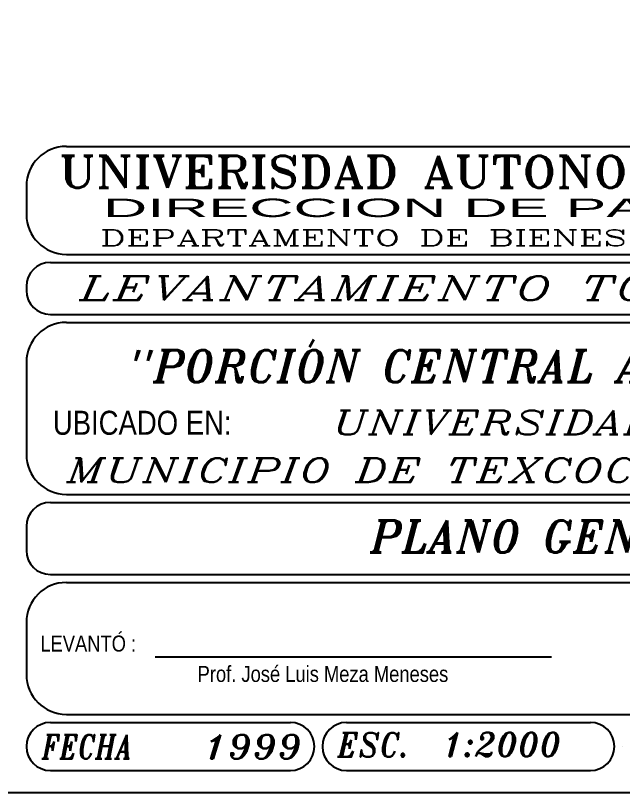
# Model space of a CAD drawing. Header units: millimetres. Extents: x 740 to 5908, y 1492 to 3373.
# Drawn here: x 5657.6 to 5782.7, y 1895.8 to 2055.9 of the extents above; entities that cross this region are included whole.
import ezdxf
from ezdxf.enums import TextEntityAlignment as Align

# ---------------------------------------------------------------- set-up
doc = ezdxf.new("R2010")
doc.units = ezdxf.units.MM
doc.layers.add('ZMARCO', color=7, linetype='Continuous')
doc.styles.add('ITALICC', font='italicc', dxfattribs={"oblique": 15})
doc.styles.add('ITALICT', font='italict.shx')
doc.styles.add('ROMANA2', font='romana2.shx')
doc.styles.add('ROMANC', font='romanc', dxfattribs={"height": 2.5})
doc.styles.add('ROMANT', font='romant', dxfattribs={"height": 3.75})
doc.styles.add('SWIS721CNBT', font='swissci.ttf')

msp = doc.modelspace()

# ---------------------------------------------------------------- linework, layer by layer
at = {"layer": 'ZMARCO', "color": 7}
for p, q in [((5668.11, 2028.92), (5855.2, 2028.92)), ((5659.87, 2020.68), (5659.87, 2014.91)), ((5668.11, 2006.67), (5855.2, 2006.67)), ((5664.82, 2005.02), (5858.5, 2005.02)), ((5659.87, 2000.07), (5659.87, 1999.25)), ((5664.82, 1994.3), (5858.5, 1994.3)), ((5668.11, 1992.65), (5895.59, 1992.65)), ((5659.87, 1984.41), (5659.87, 1965.46)), ((5668.11, 1957.21), (5895.59, 1957.21)), ((5664.82, 1955.57), (5729.09, 1955.57)), ((5724.16, 1955.57), (5898.89, 1955.57)), ((5659.87, 1950.62), (5659.87, 1945.68)), ((5664.82, 1940.73), (5715.92, 1940.73)), ((5713.23, 1940.73), (5726.56, 1940.73)), ((5724.16, 1940.73), (5898.89, 1940.73)), ((5668.11, 1939.08), (5728.72, 1939.08)), ((5724.16, 1939.08), (5895.59, 1939.08)), ((5659.87, 1930.84), (5659.87, 1920.13)), ((5686.41, 1923.78), (5768.08, 1923.78)), ((5659.87, 1923.68), (5659.87, 1919.3)), ((5668.11, 1911.88), (5895.59, 1911.88)), ((5664.82, 1910.24), (5714.27, 1910.24)), ((5725.81, 1910.24), (5776.08, 1910.24)), ((5659.87, 1905.29), (5659.87, 1905.29)), ((5719.21, 1905.29), (5719.21, 1905.29)), ((5720.86, 1905.29), (5720.86, 1905.29)), ((5781.03, 1905.29), (5781.03, 1905.29)), ((5782.68, 1905.29), (5782.68, 1905.29)), ((5664.82, 1900.35), (5714.27, 1900.35)), ((5725.81, 1900.35), (5776.08, 1900.35))]:
    msp.add_line(p, q, dxfattribs=at)
msp.add_lwpolyline([(3863.17, 1895.82), (5907.8, 1895.82), (5907.8, 3271.78), (3863.17, 3271.78)], close=True, dxfattribs=at)
for centre, radius, start, end in [((5668.11, 2020.68), 8.24, 90, 180), ((5668.11, 2014.91), 8.24, 180, 270), ((5664.82, 2000.07), 4.95, 90, 180), ((5664.82, 1999.25), 4.95, 180, 270), ((5668.11, 1984.41), 8.24, 90, 180), ((5668.11, 1965.46), 8.24, 180, 270), ((5664.82, 1950.62), 4.95, 90, 180), ((5664.82, 1945.68), 4.95, 180, 270), ((5668.11, 1930.84), 8.24, 90, 180), ((5668.11, 1920.13), 8.24, 180, 270), ((5664.82, 1905.29), 4.95, 90, 180), ((5714.27, 1905.29), 4.95, 0, 90), ((5725.81, 1905.29), 4.95, 90, 180), ((5776.08, 1905.29), 4.95, 0, 90), ((5664.82, 1905.29), 4.95, 180, 270), ((5714.27, 1905.29), 4.95, 270, 0), ((5725.81, 1905.29), 4.95, 180, 270), ((5776.08, 1905.29), 4.95, 270, 0)]:
    msp.add_arc(centre, radius, start, end, dxfattribs=at)

# ---------------------------------------------------------------- texts
for s, height, style, width, p, p2 in [('UNIVERISDAD AUTONOMA CHAPINGO', 6.5935, 'ROMANT', 1.005297, (5666.57, 2020.37), (5857.21, 2020.37)), ('DIRECCION DE PATRONATO', 3.7913, 'ROMANA2', 2.133814, (5675.66, 2014.36), (5849.4, 2014.36)), ('DEPARTAMENTO DE BIENES PATRIMONIALES', 3.2968, 'ROMANC', 1.513957, (5675.09, 2008.42), (5848.83, 2008.42)), ('LEVANTAMIENTO TOPOGRAFICO', 4.9451, 'ITALICC', 1.474954, (5670.74, 1997.22), (5854.83, 1997.22)), ('UNIVERSIDAD AUTONOMA CHAPINGO', 4.9451, 'ITALICC', 1.198774, (5723.19, 1969.55), (5899.62, 1969.55)), ('MUNICIPIO DE TEXCOCO ESTADO DE MEXICO', 4.9451, 'ITALICC', 1.239714, (5668.16, 1959.71), (5898.21, 1959.71)), ('ESC.', 4.945, 'ITALICT', 0.879283, (5723.94, 1903.16), (5738.85, 1903.16)), ('FECHA', 4.945, 'ITALICT', 0.732736, (5663.08, 1902.77), (5681.72, 1902.77)), ('   1999', 4.945, 'ITALICT', 0.981052, (5683.43, 1902.77), (5716.69, 1902.77))]:
    msp.add_text(s, height=height, dxfattribs=dict(at, style=style, width=width)).set_placement(p, p2, align=Align.FIT)
for s, height, style, p in [(' "PORCIÓN CENTRAL AREA URBANA"', 6.5935, 'ITALICT', (5676.41, 1980.33)), ('UBICADO EN:', 4.9451, 'SWIS721CNBT', (5665.33, 1969.5)), ('PLANO GENERAL', 6.5935, 'ITALICT', (5730.71, 1945.24)), ('LEVANTÓ :', 3.297, 'SWIS721CNBT', (5662.75, 1924.85)), ('Prof. José Luis Meza Meneses', 3.2968, 'SWIS721CNBT', (5695.15, 1918.59)), ('1:2000', 4.945, 'ITALICT', (5745.49, 1903.23))]:
    msp.add_text(s, height=height, dxfattribs=dict(at, style=style)).set_placement(p)

doc.saveas('drawing.dxf')
